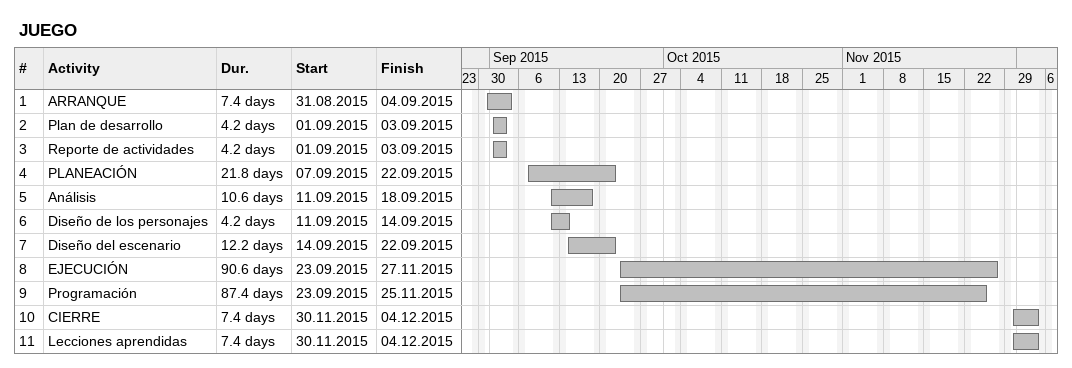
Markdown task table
JUEGO

| ID | Task | Duration | Start | Finish |
|---|---|---|---|---|
| 1 | ARRANQUE | 7.4d | 2015-08-31 | 2015-09-04 |
| 2 | Plan de desarrollo | 4.2d | 2015-09-01 | 2015-09-03 |
| 3 | Reporte de actividades | 4.2d | 2015-09-01 | 2015-09-03 |
| 4 | PLANEACIÓN | 21.8d | 2015-09-07 | 2015-09-22 |
| 5 | Análisis | 10.6d | 2015-09-11 | 2015-09-18 |
| 6 | Diseño de los personajes | 4.2d | 2015-09-11 | 2015-09-14 |
| 7 | Diseño del escenario | 12.2d | 2015-09-14 | 2015-09-22 |
| 8 | EJECUCIÓN | 90.6d | 2015-09-23 | 2015-11-27 |
| 9 | Programación | 87.4d | 2015-09-23 | 2015-11-25 |
| 10 | CIERRE | 7.4d | 2015-11-30 | 2015-12-04 |
| 11 | Lecciones aprendidas | 7.4d | 2015-11-30 | 2015-12-04 |
